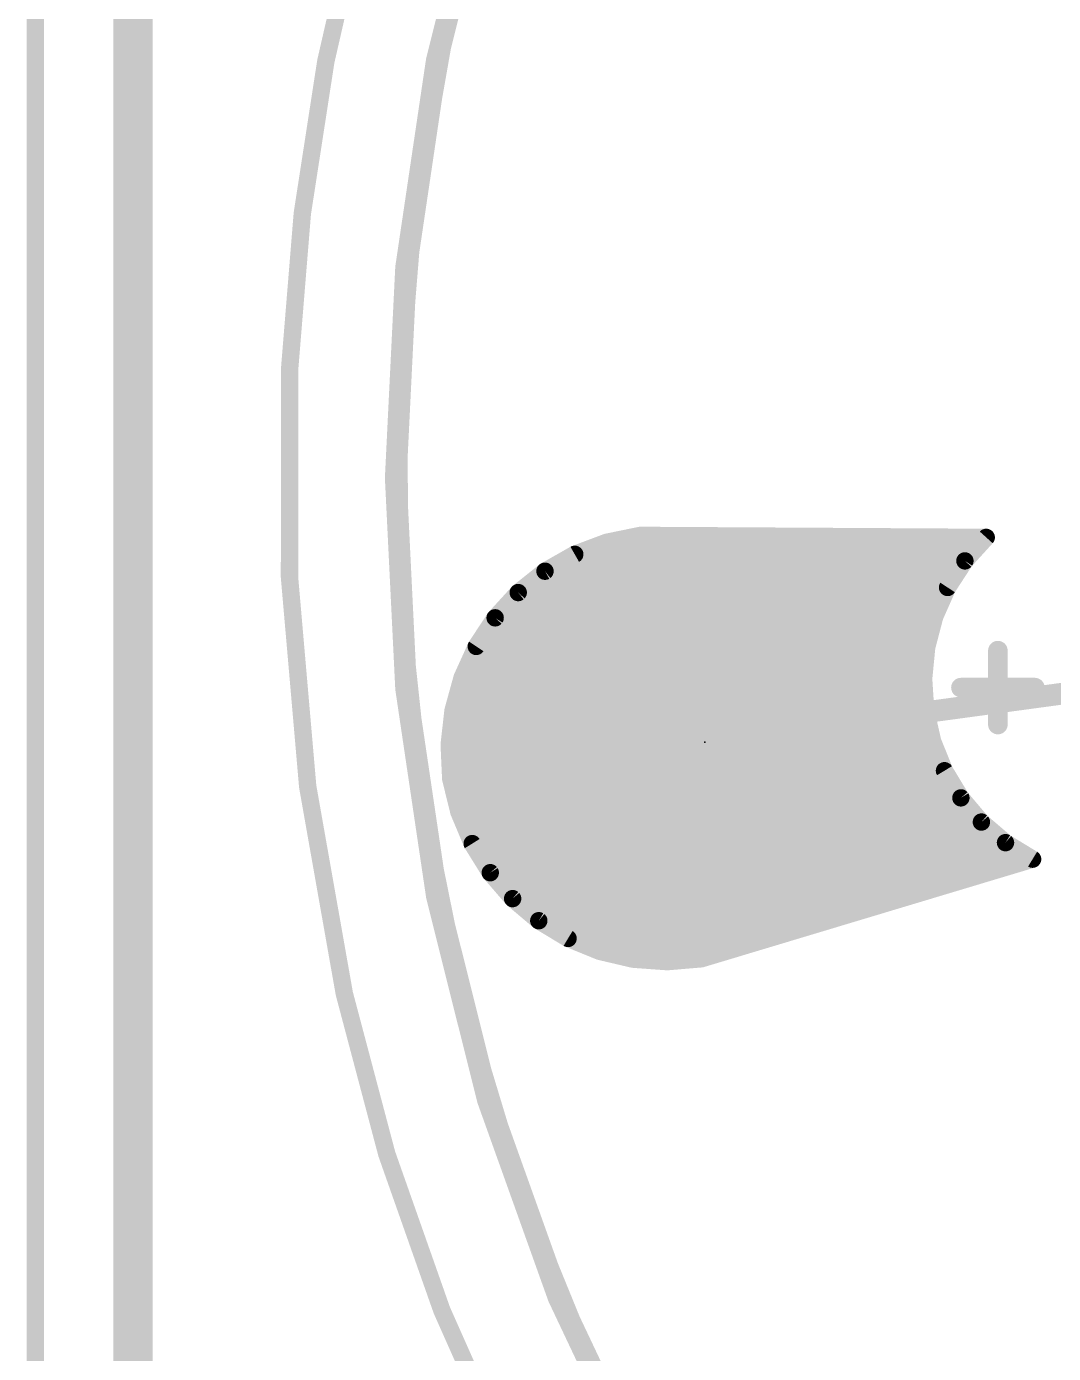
# Model space of a CAD drawing. Extents: x 0 to 107, y -24 to 80.
# Drawn here: x 1.17 to 13.18, y 44.39 to 59.9 of the extents above; entities that cross this region are included whole.
import ezdxf

# ---------------------------------------------------------------- set-up
doc = ezdxf.new("R2010")
doc.units = 0
for name, color, linetype in [('1', 12, 'CONTINUOUS'), ('16', 132, 'CONTINUOUS'), ('17', 110, 'CONTINUOUS'), ('20', 53, 'CONTINUOUS'), ('21', 53, 'CONTINUOUS'), ('23', 53, 'CONTINUOUS')]:
    doc.layers.add(name, color=color, linetype=linetype)

# ---------------------------------------------------------------- blocks, each defined once
blk = doc.blocks.new('ROUNDP')
at = {"const_width": 0.5}
blk.add_lwpolyline([(0, -0.25, 1), (0, 0.25, 1), (0, -0.25)], format="xyb", dxfattribs=at)

msp = doc.modelspace()

# ---------------------------------------------------------------- linework, layer by layer
at = {"layer": '1'}
for points, const_width in [([(2.413, 1.397), (2.413, 63.881)], 0.4572), ([(8.3456, 53.9516), (7.9535, 53.8713)], 0.2032), ([(12.3903, 53.9282), (8.3456, 53.9516)], 0.2032), ([(12.141, 53.6538), (12.3903, 53.9282)], 0.2032), ([(7.5789, 53.7306), (7.2308, 53.533)], 0.2032), ([(7.9535, 53.8713), (7.5789, 53.7306)], 0.2032), ([(7.8916, 53.848), (12.3174, 53.848)], 0.2032), ([(7.4277, 53.6448), (12.1351, 53.6448)], 0.2032), ([(11.9386, 53.3431), (12.141, 53.6538)], 0.2032), ([(7.2308, 53.533), (6.9179, 53.2835)], 0.2032), ([(7.1162, 53.4416), (12.0027, 53.4416)], 0.2032), ([(6.9179, 53.2835), (6.648, 52.9881)], 0.2032), ([(11.7883, 53.0042), (11.9386, 53.3431)], 0.2032), ([(6.8767, 53.2384), (11.8921, 53.2384)], 0.2032), ([(6.648, 52.9881), (6.4275, 52.654)], 0.2032), ([(6.691, 53.0352), (11.802, 53.0352)], 0.2032), ([(11.694, 52.6456), (11.7883, 53.0042)], 0.2032), ([(6.545, 52.832), (11.743, 52.832)], 0.2032), ([(6.4275, 52.654), (6.262, 52.2896)], 0.2032), ([(11.658, 52.2765), (11.694, 52.6456)], 0.2032), ([(6.416, 52.6288), (11.6923, 52.6288)], 0.2032), ([(6.3238, 52.4256), (11.6725, 52.4256)], 0.2032), ([(6.262, 52.2896), (6.1556, 51.9038)], 0.2032), ([(6.2435, 52.2224), (11.6615, 52.2224)], 0.2032), ([(11.6814, 51.9065), (11.658, 52.2765)], 0.2032), ([(6.1874, 52.0192), (11.6743, 52.0192)], 0.2032), ([(6.1556, 51.9038), (6.1108, 51.5061)], 0.2032), ([(11.7635, 51.5449), (11.6814, 51.9065)], 0.2032), ([(6.1457, 51.816), (11.7019, 51.816)], 0.2032), ([(6.1228, 51.6128), (11.748, 51.6128)], 0.2032), ([(6.1108, 51.5061), (6.1288, 51.1063)], 0.2032), ([(6.1151, 51.4096), (11.818, 51.4096)], 0.2032), ([(11.9021, 51.201), (11.7635, 51.5449)], 0.2032), ([(6.1243, 51.2064), (11.9, 51.2064)], 0.2032), ([(6.1288, 51.1063), (6.2244, 50.7177)], 0.2032), ([(12.0939, 50.8836), (11.9021, 51.201)], 0.2032), ([(6.1541, 51.0032), (12.0216, 51.0032)], 0.2032), ([(6.2042, 50.8), (12.1648, 50.8)], 0.2032), ([(12.3337, 50.6008), (12.0939, 50.8836)], 0.2032), ([(6.2244, 50.7177), (6.3797, 50.3488)], 0.2032), ([(6.2753, 50.5968), (12.3385, 50.5968)], 0.2032), ([(12.6156, 50.36), (12.3337, 50.6008)], 0.2032), ([(6.3608, 50.3936), (12.5762, 50.3936)], 0.2032), ([(6.3797, 50.3488), (6.5907, 50.0088)], 0.2032), ([(12.9323, 50.1671), (12.6156, 50.36)], 0.2032), ([(6.478, 50.1904), (12.894, 50.1904)], 0.2032), ([(9.0588, 49.0027), (12.9323, 50.1671)], 0.2032), ([(6.5907, 50.0088), (6.8524, 49.7059)], 0.2032), ([(6.6094, 49.9872), (12.3339, 49.9872)], 0.2032), ([(6.7849, 49.784), (11.6579, 49.784)], 0.2032), ([(6.8524, 49.7059), (7.1581, 49.4478)], 0.2032), ([(7.0006, 49.5808), (10.9819, 49.5808)], 0.2032), ([(7.1581, 49.4478), (7.5005, 49.2406)], 0.2032), ([(7.2741, 49.3776), (10.3059, 49.3776)], 0.2032), ([(7.5005, 49.2406), (7.8712, 49.0895)], 0.2032), ([(7.6629, 49.1744), (9.6299, 49.1744)], 0.2032), ([(7.8712, 49.0895), (8.2608, 48.9983)], 0.2032), ([(8.2608, 48.9983), (8.66, 48.9691)], 0.2032), ([(8.631, 48.9712), (8.6851, 48.9712)], 0.2032), ([(8.66, 48.9691), (9.0588, 49.0027)], 0.2032)]:
    msp.add_lwpolyline(points, dxfattribs=dict(at, const_width=const_width))
at = {"layer": '1', "const_width": 0.1016}
for points in [[(8.3459, 54.0024, 1), (8.3453, 53.9008)], [(8.3558, 53.9018, 1), (8.3354, 54.0014)], [(12.4279, 53.8941, 1), (12.3527, 53.9624)], [(12.39, 53.8774, 1), (12.3906, 53.979)], [(7.561, 53.7781, 1), (7.5967, 53.683)], [(7.6039, 53.6864, 1), (7.5538, 53.7748)], [(7.8916, 53.8988, 1), (7.8916, 53.7972)], [(7.9434, 53.921, 1), (7.9637, 53.8215)], [(7.9714, 53.8237, 1), (7.9357, 53.9188)], [(12.3174, 53.7972, 1), (12.3174, 53.8988)], [(7.4277, 53.6956, 1), (7.4277, 53.594)], [(12.1034, 53.688, 1), (12.1786, 53.6196)], [(12.1835, 53.6261, 1), (12.0984, 53.6815)], [(12.1351, 53.594, 1), (12.1351, 53.6956)], [(7.1162, 53.4924, 1), (7.1162, 53.3908)], [(7.2057, 53.5772, 1), (7.2559, 53.4889)], [(7.2625, 53.4933, 1), (7.1991, 53.5728)], [(12.0027, 53.3908, 1), (12.0027, 53.4924)], [(6.8863, 53.3232, 1), (6.9496, 53.2438)], [(6.9554, 53.2492, 1), (6.8804, 53.3178)], [(11.896, 53.3709, 1), (11.9811, 53.3154)], [(11.985, 53.3225, 1), (11.8921, 53.3637)], [(6.8767, 53.2892, 1), (6.8767, 53.1876)], [(11.8921, 53.1876, 1), (11.8921, 53.2892)], [(6.6105, 53.0223, 1), (6.6854, 52.9538)], [(6.6903, 52.9601, 1), (6.6056, 53.016)], [(6.691, 53.086, 1), (6.691, 52.9844)], [(11.7418, 53.0247, 1), (11.8347, 52.9836)], [(11.8374, 52.9912, 1), (11.7391, 53.0171)], [(11.802, 52.9844, 1), (11.802, 53.086)], [(6.545, 52.8828, 1), (6.545, 52.7812)], [(11.743, 52.7812, 1), (11.743, 52.8828)], [(6.4738, 52.633, 1), (6.3812, 52.675)], [(11.7445, 52.6406, 1), (11.6434, 52.6505)], [(6.416, 52.6796, 1), (6.416, 52.578)], [(6.3851, 52.682, 1), (6.4699, 52.626)], [(11.6448, 52.6585, 1), (11.7431, 52.6326)], [(11.6923, 52.578, 1), (11.6923, 52.6796)], [(6.3238, 52.4764, 1), (6.3238, 52.3748)], [(11.6725, 52.3748, 1), (11.6725, 52.4764)], [(6.2435, 52.2732, 1), (6.2435, 52.1716)], [(6.2158, 52.3106, 1), (6.3083, 52.2686)], [(6.311, 52.2761, 1), (6.213, 52.3031)], [(11.7087, 52.2797, 1), (11.6073, 52.2733)], [(11.6075, 52.2814, 1), (11.7086, 52.2716)], [(11.6615, 52.1716, 1), (11.6615, 52.2732)], [(6.1874, 52.07, 1), (6.1874, 51.9684)], [(11.6743, 51.9684, 1), (11.6743, 52.07)], [(6.1066, 51.9173, 1), (6.2045, 51.8903)], [(6.2061, 51.8981, 1), (6.1051, 51.9095)], [(11.7309, 51.9177, 1), (11.6319, 51.8952)], [(6.1457, 51.8668, 1), (6.1457, 51.7652)], [(11.6307, 51.9033, 1), (11.7321, 51.9097)], [(11.7019, 51.7652, 1), (11.7019, 51.8668)], [(6.1228, 51.6636, 1), (6.1228, 51.562)], [(11.748, 51.562, 1), (11.748, 51.6636)], [(6.1615, 51.5084, 1), (6.06, 51.5038)], [(6.0603, 51.5118, 1), (6.1613, 51.5004)], [(6.1151, 51.4604, 1), (6.1151, 51.3588)], [(11.8106, 51.5639, 1), (11.7164, 51.5259)], [(11.7139, 51.5336, 1), (11.813, 51.5561)], [(11.818, 51.3588, 1), (11.818, 51.4604)], [(6.1243, 51.2572, 1), (6.1243, 51.1556)], [(6.1781, 51.1185, 1), (6.0794, 51.0942)], [(11.9456, 51.2272, 1), (11.8587, 51.1747)], [(11.855, 51.182, 1), (11.9492, 51.22)], [(11.9, 51.1556, 1), (11.9, 51.2572)], [(6.078, 51.104, 1), (6.1795, 51.1086)], [(6.1541, 51.054, 1), (6.1541, 50.9524)], [(12.0216, 50.9524, 1), (12.0216, 51.054)], [(6.2042, 50.8508, 1), (6.2042, 50.7492)], [(12.1326, 50.9165, 1), (12.0551, 50.8507)], [(12.0504, 50.8573, 1), (12.1373, 50.9099)], [(12.1648, 50.7492, 1), (12.1648, 50.8508)], [(6.2712, 50.7374, 1), (6.1776, 50.698)], [(6.1751, 50.7056, 1), (6.2737, 50.7298)], [(6.2753, 50.6476, 1), (6.2753, 50.546)], [(12.3667, 50.6395, 1), (12.3007, 50.5622)], [(12.295, 50.568, 1), (12.3725, 50.6337)], [(12.3385, 50.546, 1), (12.3385, 50.6476)], [(6.3608, 50.4444, 1), (6.3608, 50.3428)], [(6.4228, 50.3756, 1), (6.3365, 50.322)], [(6.3329, 50.3291, 1), (6.4265, 50.3685)], [(12.642, 50.4033, 1), (12.5892, 50.3166)], [(12.5762, 50.3428, 1), (12.5762, 50.4444)], [(12.5826, 50.3213, 1), (12.6486, 50.3986)], [(6.478, 50.2412, 1), (6.478, 50.1396)], [(12.894, 50.1396, 1), (12.894, 50.2412)], [(12.9059, 50.1237, 1), (12.9587, 50.2105)], [(12.9469, 50.1184, 1), (12.9177, 50.2157)], [(6.6292, 50.042, 1), (6.5523, 49.9756)], [(6.5476, 49.982, 1), (6.6339, 50.0356)], [(6.6094, 50.038, 1), (6.6094, 49.9364)], [(12.3339, 49.9364, 1), (12.3339, 50.038)], [(6.7849, 49.8348, 1), (6.7849, 49.7332)], [(6.8851, 49.7448, 1), (6.8196, 49.6671)], [(11.6579, 49.7332, 1), (11.6579, 49.8348)], [(6.8139, 49.6727, 1), (6.8908, 49.7392)], [(7.0006, 49.6316, 1), (7.0006, 49.53)], [(10.9819, 49.53, 1), (10.9819, 49.6316)], [(7.1844, 49.4912, 1), (7.1318, 49.4043)], [(7.1254, 49.4089, 1), (7.1909, 49.4866)], [(7.2741, 49.4284, 1), (7.2741, 49.3268)], [(7.5197, 49.2876, 1), (7.4814, 49.1935)], [(7.4742, 49.1971, 1), (7.5268, 49.284)], [(10.3059, 49.3268, 1), (10.3059, 49.4284)], [(7.6629, 49.2252, 1), (7.6629, 49.1236)], [(7.8827, 49.139, 1), (7.8596, 49.04)], [(7.852, 49.0425, 1), (7.8903, 49.1365)], [(9.6299, 49.1236, 1), (9.6299, 49.2252)], [(8.2645, 49.0489, 1), (8.2571, 48.9476)], [(8.2492, 48.9488, 1), (8.2724, 49.0477)], [(8.631, 49.022, 1), (8.631, 48.9204)], [(8.6557, 49.0197, 1), (8.6642, 48.9185)], [(8.6563, 48.9184, 1), (8.6637, 49.0197)], [(8.6851, 48.9204, 1), (8.6851, 49.022)], [(9.0441, 49.0514, 1), (9.0734, 48.9541)], [(9.063, 48.9521, 1), (9.0545, 49.0533)]]:
    msp.add_lwpolyline(points, format="xyb", dxfattribs=at)
at = {"layer": '16'}
for points, const_width in [([(30.4547, 79.6038, 0.4142), (5.4864, 54.6355)], 0.254), ([(5.5499, 54.6355, 1), (5.4229, 54.6355)], 0.127), ([(5.4864, 54.6101, 0.4142), (30.48, 29.6165)], 0.254), ([(5.5499, 54.6101, 1), (5.4229, 54.6101)], 0.127), ([(5.4229, 54.6355, 1), (5.5499, 54.6355)], 0.127), ([(5.4229, 54.6101, 1), (5.5499, 54.6101)], 0.127), ([(8.3459, 54.0024, 1), (8.3453, 53.9008)], 0.1016), ([(8.3558, 53.9018, 1), (8.3354, 54.0014)], 0.1016), ([(12.4279, 53.8941, 1), (12.3527, 53.9624)], 0.1016), ([(12.39, 53.8774, 1), (12.3906, 53.979)], 0.1016), ([(7.561, 53.7781, 1), (7.5967, 53.683)], 0.1016), ([(7.604, 53.6864, 1), (7.5538, 53.7747)], 0.1016), ([(7.8916, 53.8988, 1), (7.8916, 53.7972)], 0.1016), ([(7.9434, 53.921, 1), (7.9638, 53.8215)], 0.1016), ([(7.9714, 53.8237, 1), (7.9357, 53.9188)], 0.1016), ([(12.3174, 53.7972, 1), (12.3174, 53.8988)], 0.1016), ([(7.4278, 53.6956, 1), (7.4278, 53.594)], 0.1016), ([(12.1034, 53.688, 1), (12.1786, 53.6196)], 0.1016), ([(12.1835, 53.6261, 1), (12.0984, 53.6815)], 0.1016), ([(12.1351, 53.594, 1), (12.1351, 53.6956)], 0.1016), ([(7.1162, 53.4924, 1), (7.1162, 53.3908)], 0.1016), ([(7.2058, 53.5772, 1), (7.2559, 53.4888)], 0.1016), ([(7.2625, 53.4933, 1), (7.1992, 53.5727)], 0.1016), ([(12.0027, 53.3908, 1), (12.0027, 53.4924)], 0.1016), ([(6.8863, 53.3232, 1), (6.9496, 53.2437)], 0.1016), ([(6.9555, 53.2492, 1), (6.8805, 53.3177)], 0.1016), ([(11.896, 53.3709, 1), (11.9811, 53.3154)], 0.1016), ([(11.985, 53.3225, 1), (11.8921, 53.3637)], 0.1016), ([(6.8768, 53.2892, 1), (6.8768, 53.1876)], 0.1016), ([(11.8921, 53.1876, 1), (11.8921, 53.2892)], 0.1016), ([(6.6105, 53.0223, 1), (6.6855, 52.9538)], 0.1016), ([(6.6904, 52.96, 1), (6.6056, 53.016)], 0.1016), ([(6.6911, 53.086, 1), (6.6911, 52.9844)], 0.1016), ([(11.7418, 53.0247, 1), (11.8347, 52.9836)], 0.1016), ([(11.8374, 52.9912, 1), (11.7391, 53.0171)], 0.1016), ([(11.802, 52.9844, 1), (11.802, 53.086)], 0.1016), ([(6.545, 52.8828, 1), (6.545, 52.7812)], 0.1016), ([(11.743, 52.7812, 1), (11.743, 52.8828)], 0.1016), ([(6.4738, 52.633, 1), (6.3813, 52.675)], 0.1016), ([(11.7445, 52.6406, 1), (11.6434, 52.6505)], 0.1016), ([(6.4161, 52.6796, 1), (6.4161, 52.578)], 0.1016), ([(6.3851, 52.682, 1), (6.4699, 52.626)], 0.1016), ([(11.6448, 52.6585, 1), (11.7431, 52.6326)], 0.1016), ([(11.6923, 52.578, 1), (11.6923, 52.6796)], 0.1016), ([(6.3238, 52.4764, 1), (6.3238, 52.3748)], 0.1016), ([(11.6726, 52.3748, 1), (11.6726, 52.4764)], 0.1016), ([(6.2435, 52.2732, 1), (6.2435, 52.1716)], 0.1016), ([(6.2158, 52.3106, 1), (6.3083, 52.2686)], 0.1016), ([(6.311, 52.2761, 1), (6.2131, 52.3031)], 0.1016), ([(11.7087, 52.2797, 1), (11.6073, 52.2733)], 0.1016), ([(11.6075, 52.2814, 1), (11.7086, 52.2716)], 0.1016), ([(11.6615, 52.1716, 1), (11.6615, 52.2732)], 0.1016), ([(6.1874, 52.07, 1), (6.1874, 51.9684)], 0.1016), ([(11.6743, 51.9684, 1), (11.6743, 52.07)], 0.1016), ([(6.1066, 51.9173, 1), (6.2046, 51.8903)], 0.1016), ([(6.2061, 51.8981, 1), (6.1051, 51.9095)], 0.1016), ([(11.7309, 51.9177, 1), (11.6319, 51.8952)], 0.1016), ([(6.1457, 51.8668, 1), (6.1457, 51.7652)], 0.1016), ([(11.6307, 51.9033, 1), (11.7321, 51.9097)], 0.1016), ([(11.7019, 51.7652, 1), (11.7019, 51.8668)], 0.1016), ([(6.1228, 51.6636, 1), (6.1228, 51.562)], 0.1016), ([(9.1193, 51.6014, 1), (9.1363, 51.4756)], 0.127), ([(11.748, 51.562, 1), (11.748, 51.6636)], 0.1016), ([(6.1616, 51.5084, 1), (6.0601, 51.5038)], 0.1016), ([(6.0603, 51.5118, 1), (6.1613, 51.5004)], 0.1016), ([(6.1151, 51.4604, 1), (6.1151, 51.3588)], 0.1016), ([(11.8106, 51.5639, 1), (11.7164, 51.5259)], 0.1016), ([(11.7139, 51.5336, 1), (11.813, 51.5561)], 0.1016), ([(11.818, 51.3588, 1), (11.818, 51.4604)], 0.1016), ([(6.1243, 51.2572, 1), (6.1243, 51.1556)], 0.1016), ([(6.1781, 51.1185, 1), (6.0794, 51.0942)], 0.1016), ([(11.9456, 51.2272, 1), (11.8587, 51.1747)], 0.1016), ([(11.855, 51.182, 1), (11.9492, 51.22)], 0.1016), ([(11.8999, 51.1556, 1), (11.8999, 51.2572)], 0.1016), ([(6.078, 51.104, 1), (6.1795, 51.1086)], 0.1016), ([(6.1541, 51.054, 1), (6.1541, 50.9524)], 0.1016), ([(12.0216, 50.9524, 1), (12.0216, 51.054)], 0.1016), ([(6.2042, 50.8508, 1), (6.2042, 50.7492)], 0.1016), ([(12.1326, 50.9165, 1), (12.0551, 50.8507)], 0.1016), ([(12.0504, 50.8573, 1), (12.1373, 50.9099)], 0.1016), ([(12.1648, 50.7492, 1), (12.1648, 50.8508)], 0.1016), ([(6.2712, 50.7374, 1), (6.1776, 50.698)], 0.1016), ([(6.1751, 50.7056, 1), (6.2737, 50.7298)], 0.1016), ([(6.2753, 50.6476, 1), (6.2753, 50.546)], 0.1016), ([(12.3667, 50.6395, 1), (12.3007, 50.5622)], 0.1016), ([(12.295, 50.568, 1), (12.3725, 50.6337)], 0.1016), ([(12.3385, 50.546, 1), (12.3385, 50.6476)], 0.1016), ([(6.3608, 50.4444, 1), (6.3608, 50.3428)], 0.1016), ([(6.4228, 50.3756, 1), (6.3365, 50.322)], 0.1016), ([(6.3328, 50.3291, 1), (6.4265, 50.3685)], 0.1016), ([(12.642, 50.4033, 1), (12.5892, 50.3166)], 0.1016), ([(12.5762, 50.3428, 1), (12.5762, 50.4444)], 0.1016), ([(12.5826, 50.3213, 1), (12.6486, 50.3986)], 0.1016), ([(6.478, 50.2412, 1), (6.478, 50.1396)], 0.1016), ([(12.894, 50.1396, 1), (12.894, 50.2412)], 0.1016), ([(12.9059, 50.1237, 1), (12.9587, 50.2105)], 0.1016), ([(12.9469, 50.1184, 1), (12.9177, 50.2157)], 0.1016), ([(6.6291, 50.042, 1), (6.5523, 49.9756)], 0.1016), ([(6.5475, 49.982, 1), (6.6339, 50.0356)], 0.1016), ([(6.6093, 50.038, 1), (6.6093, 49.9364)], 0.1016), ([(12.3339, 49.9364, 1), (12.3339, 50.038)], 0.1016), ([(6.7849, 49.8348, 1), (6.7849, 49.7332)], 0.1016), ([(6.8851, 49.7447, 1), (6.8196, 49.6671)], 0.1016), ([(11.6579, 49.7332, 1), (11.6579, 49.8348)], 0.1016), ([(6.8139, 49.6727, 1), (6.8908, 49.7391)], 0.1016), ([(7.0005, 49.6316, 1), (7.0005, 49.53)], 0.1016), ([(10.9819, 49.53, 1), (10.9819, 49.6316)], 0.1016), ([(7.1844, 49.4912, 1), (7.1318, 49.4043)], 0.1016), ([(7.1253, 49.4089, 1), (7.1909, 49.4865)], 0.1016), ([(7.274, 49.4284, 1), (7.274, 49.3268)], 0.1016), ([(7.5197, 49.2876, 1), (7.4814, 49.1935)], 0.1016), ([(7.4742, 49.1971, 1), (7.5268, 49.284)], 0.1016), ([(10.3059, 49.3268, 1), (10.3059, 49.4284)], 0.1016), ([(7.6628, 49.2252, 1), (7.6628, 49.1236)], 0.1016), ([(7.8827, 49.1389, 1), (7.8596, 49.04)], 0.1016), ([(7.852, 49.0424, 1), (7.8903, 49.1365)], 0.1016), ([(9.6299, 49.1236, 1), (9.6299, 49.2252)], 0.1016), ([(8.2645, 49.0489, 1), (8.2571, 48.9476)], 0.1016), ([(8.2492, 48.9488, 1), (8.2724, 49.0477)], 0.1016), ([(8.6308, 49.022, 1), (8.6308, 48.9204)], 0.1016), ([(8.6557, 49.0197, 1), (8.6642, 48.9184)], 0.1016), ([(8.6563, 48.9184, 1), (8.6637, 49.0197)], 0.1016), ([(8.6852, 48.9204, 1), (8.6852, 49.022)], 0.1016), ([(9.0441, 49.0514, 1), (9.0734, 48.9541)], 0.1016), ([(9.063, 48.9521, 1), (9.0545, 49.0533)], 0.1016)]:
    msp.add_lwpolyline(points, format="xyb", dxfattribs=dict(at, const_width=const_width))
for points, const_width in [([(5.4864, 54.6101), (5.4864, 54.6355)], 0.254), ([(7.9536, 53.8712), (8.3456, 53.9516)], 0.2032), ([(8.3456, 53.9516), (12.3903, 53.9282)], 0.2032), ([(12.3903, 53.9282), (12.141, 53.6538)], 0.2032), ([(7.2308, 53.533), (7.5789, 53.7306)], 0.2032), ([(7.5789, 53.7306), (7.9536, 53.8712)], 0.2032), ([(7.8916, 53.848), (12.3174, 53.848)], 0.2032), ([(7.4278, 53.6448), (12.1351, 53.6448)], 0.2032), ([(12.141, 53.6538), (11.9386, 53.3431)], 0.2032), ([(6.918, 53.2835), (7.2308, 53.533)], 0.2032), ([(7.1162, 53.4416), (12.0027, 53.4416)], 0.2032), ([(6.648, 52.988), (6.918, 53.2835)], 0.2032), ([(11.9386, 53.3431), (11.7883, 53.0042)], 0.2032), ([(6.8768, 53.2384), (11.8921, 53.2384)], 0.2032), ([(6.4275, 52.654), (6.648, 52.988)], 0.2032), ([(6.6911, 53.0352), (11.802, 53.0352)], 0.2032), ([(11.7883, 53.0042), (11.694, 52.6456)], 0.2032), ([(6.545, 52.832), (11.743, 52.832)], 0.2032), ([(6.2621, 52.2896), (6.4275, 52.654)], 0.2032), ([(11.694, 52.6456), (11.658, 52.2765)], 0.2032), ([(6.4161, 52.6288), (11.6923, 52.6288)], 0.2032), ([(6.3238, 52.4256), (11.6726, 52.4256)], 0.2032), ([(6.1556, 51.9038), (6.2621, 52.2896)], 0.2032), ([(6.2435, 52.2224), (11.6615, 52.2224)], 0.2032), ([(9.1278, 51.5385), (14.0801, 52.2102)], 0.254), ([(11.658, 52.2765), (11.6814, 51.9065)], 0.2032), ([(6.1874, 52.0192), (11.6743, 52.0192)], 0.2032), ([(6.1108, 51.5061), (6.1556, 51.9038)], 0.2032), ([(11.6814, 51.9065), (11.7635, 51.5449)], 0.2032), ([(6.1457, 51.816), (11.7019, 51.816)], 0.2032), ([(6.1228, 51.6128), (11.748, 51.6128)], 0.2032), ([(6.1288, 51.1063), (6.1108, 51.5061)], 0.2032), ([(6.1151, 51.4096), (11.818, 51.4096)], 0.2032), ([(11.7635, 51.5449), (11.9021, 51.201)], 0.2032), ([(6.1243, 51.2064), (11.8999, 51.2064)], 0.2032), ([(6.2244, 50.7177), (6.1288, 51.1063)], 0.2032), ([(11.9021, 51.201), (12.0939, 50.8836)], 0.2032), ([(6.1541, 51.0032), (12.0216, 51.0032)], 0.2032), ([(6.2042, 50.8), (12.1648, 50.8)], 0.2032), ([(12.0939, 50.8836), (12.3337, 50.6008)], 0.2032), ([(6.3797, 50.3488), (6.2244, 50.7177)], 0.2032), ([(6.2753, 50.5968), (12.3385, 50.5968)], 0.2032), ([(12.3337, 50.6008), (12.6156, 50.36)], 0.2032), ([(6.3608, 50.3936), (12.5762, 50.3936)], 0.2032), ([(6.5907, 50.0088), (6.3797, 50.3488)], 0.2032), ([(12.6156, 50.36), (12.9323, 50.1671)], 0.2032), ([(6.478, 50.1904), (12.894, 50.1904)], 0.2032), ([(12.9323, 50.1671), (9.0588, 49.0027)], 0.2032), ([(6.8523, 49.7059), (6.5907, 50.0088)], 0.2032), ([(6.6093, 49.9872), (12.3339, 49.9872)], 0.2032), ([(6.7849, 49.784), (11.6579, 49.784)], 0.2032), ([(7.1581, 49.4477), (6.8523, 49.7059)], 0.2032), ([(7.0005, 49.5808), (10.9819, 49.5808)], 0.2032), ([(7.5005, 49.2405), (7.1581, 49.4477)], 0.2032), ([(7.274, 49.3776), (10.3059, 49.3776)], 0.2032), ([(7.8711, 49.0895), (7.5005, 49.2405)], 0.2032), ([(7.6628, 49.1744), (9.6299, 49.1744)], 0.2032), ([(8.2608, 48.9982), (7.8711, 49.0895)], 0.2032), ([(8.66, 48.9691), (8.2608, 48.9982)], 0.2032), ([(8.6308, 48.9712), (8.6852, 48.9712)], 0.2032), ([(9.0588, 49.0027), (8.66, 48.9691)], 0.2032)]:
    msp.add_lwpolyline(points, dxfattribs=dict(at, const_width=const_width))
at = {"layer": '20', "const_width": 0.2032}
msp.add_lwpolyline([(1.27, 78.74), (1.27, 1.27)], dxfattribs=at)
at = {"layer": '20'}
for points, const_width in [([(6.7285, 62.357, 0.2384), (10.1676, 40.0736)], 0.2032), ([(5.0698, 61.247, 0.0539), (4.2469, 55.9232)], 0.2032), ([(4.2469, 55.9232, 0.0663), (4.8844, 48.5953)], 0.2032), ([(4.2976, 55.9209, 1), (4.1962, 55.9255)], 0.1016), ([(4.1962, 55.9255, 1), (4.2976, 55.9209)], 0.1016), ([(4.8844, 48.5953, 0.0999), (8.7986, 39.7916)], 0.2032), ([(4.934, 48.6063, 1), (4.8348, 48.5843)], 0.1016), ([(4.8348, 48.5843, 1), (4.934, 48.6063)], 0.1016)]:
    msp.add_lwpolyline(points, format="xyb", dxfattribs=dict(at, const_width=const_width))
at = {"layer": '21', "const_width": 0.2286}
for points in [[(12.5266, 52.6048), (12.5266, 51.7405)], [(12.0944, 52.1727), (12.9587, 52.1727)]]:
    msp.add_lwpolyline(points, dxfattribs=at)
at = {"layer": '21', "const_width": 0.1143}
for points in [[(12.5837, 52.6048, 1), (12.4694, 52.6048)], [(12.0944, 52.2298, 1), (12.0944, 52.1155)], [(12.9587, 52.1155, 1), (12.9587, 52.2298)], [(12.4694, 51.7405, 1), (12.5837, 51.7405)]]:
    msp.add_lwpolyline(points, format="xyb", dxfattribs=at)
at = {"layer": '23'}
msp.add_point((9.0981, 51.5342), dxfattribs=at)

# ---------------------------------------------------------------- block references
at = {"layer": '17', "xscale": 4.064, "yscale": 4.064, "rotation": 8.2}
msp.add_blockref('ROUNDP', (9.1278, 51.5385), dxfattribs=at)
msp.add_blockref('ROUNDP', (9.1278, 51.5385), dxfattribs=at)

doc.saveas('drawing.dxf')
